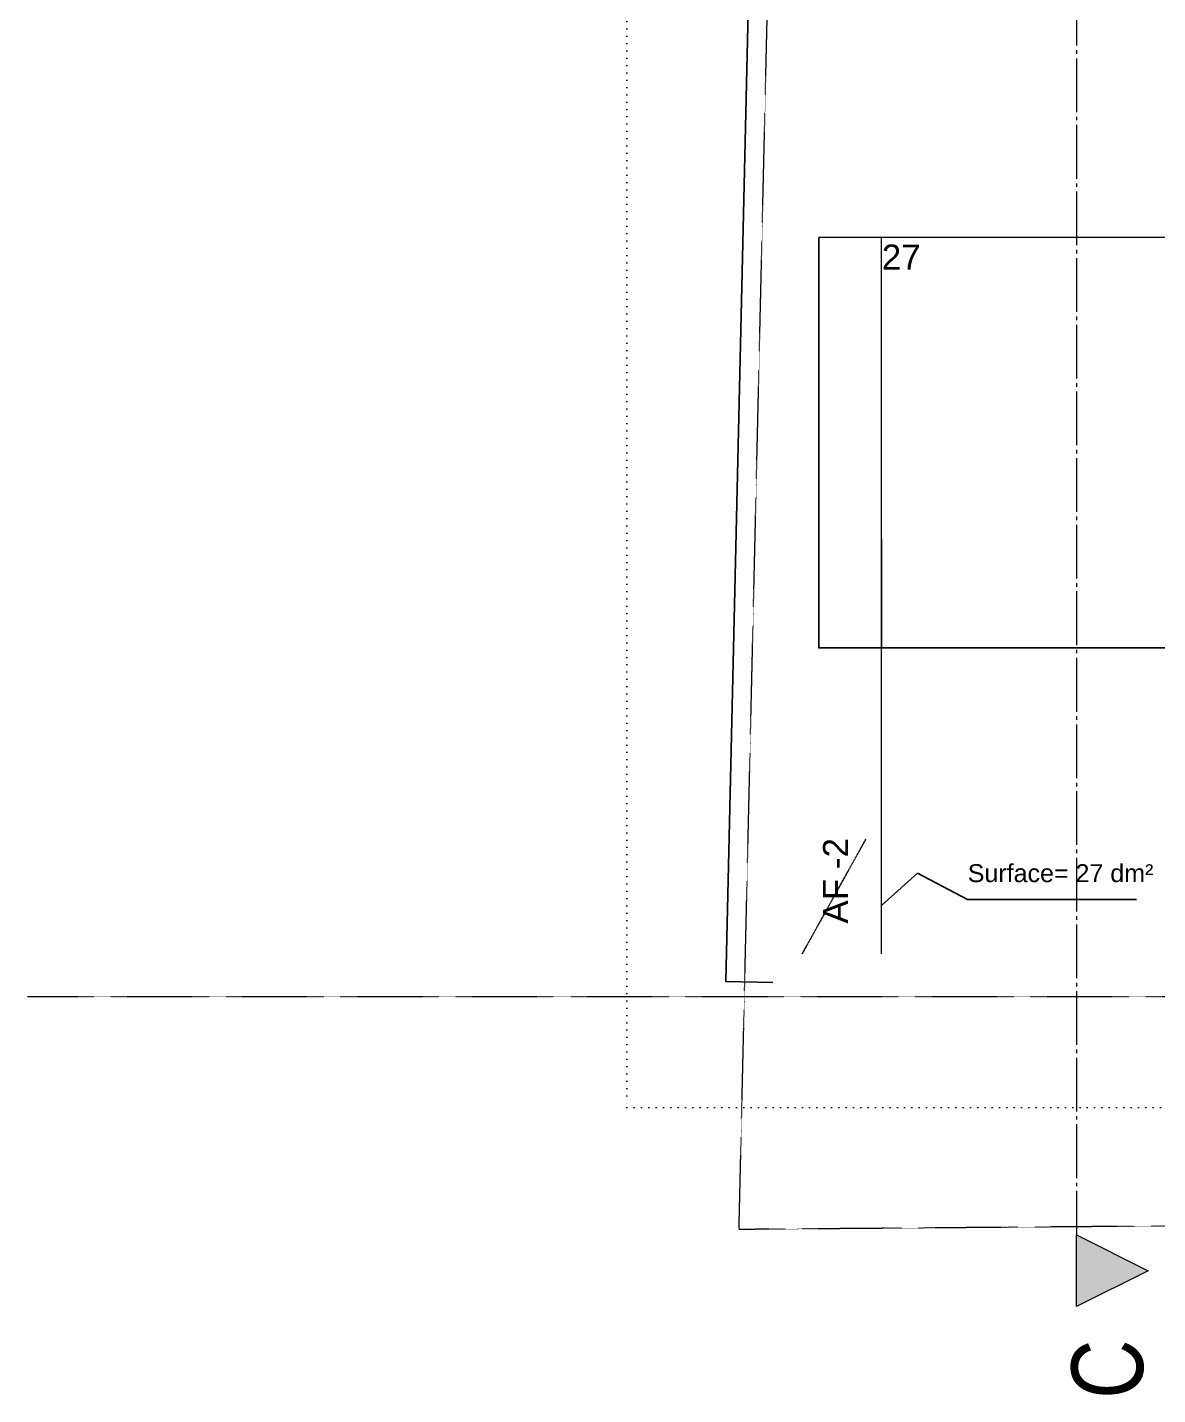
# Model space of a CAD drawing. Header units: centimetres. Extents: x 26018 to 82487, y -36363 to -12761.
# Drawn here: x 50788 to 51577, y -15555 to -14601 of the extents above; entities that cross this region are included whole.
import ezdxf

# ---------------------------------------------------------------- set-up
doc = ezdxf.new("R2010")
doc.units = ezdxf.units.CM
doc.header["$LTSCALE"] = 0.5
for name, pattern in [('Mixte 15', [0.93, 0.75, -0.065, 0.05, -0.065]), ('Mixte 8_2 tirets', [0.695, 0.4, -0.065, 0.05, -0.065, 0.05, -0.065]), ('Pointillé 1_5', [0.125, 0.075, -0.05]), ('Points 2', [0.1, 0, -0.1])]:
    doc.linetypes.add(name, pattern=pattern)
doc.layers.get('0').update_dxf_attribs({"linetype": 'CONTINUOUS'})
doc.layers.get('DEFPOINTS').update_dxf_attribs({"linetype": 'CONTINUOUS'})
for name, color, linetype in [('1  Hachures', 7, 'CONTINUOUS'), ('6 COMPL 2D', 7, 'CONTINUOUS'), ('6 Compl 2D 2 Détails', 7, 'CONTINUOUS'), ('6 Traits de Coupes', 7, 'CONTINUOUS'), ('7 ABORDS', 7, 'CONTINUOUS'), ('8  TEXTES', 7, 'CONTINUOUS'), ('9  COTATIONS', 7, 'CONTINUOUS')]:
    doc.layers.add(name, color=color, linetype=linetype)
doc.styles.get("Standard").update_dxf_attribs({"font": 'arial.ttf'})
doc.styles.add('STYLE_GENERE_1', font='')
doc.styles.add('STYLE_GENERE_2', font='')
doc.styles.add('STYLE_GENERE_3', font='')
doc.styles.get('STYLE_GENERE_1').set_extended_font_data('Arial Occidental')
doc.styles.get('STYLE_GENERE_2').set_extended_font_data('Univers LT 57 Condensed')
doc.styles.get('STYLE_GENERE_3').set_extended_font_data('Arial Occidental')
doc.dimstyles.new('STYLE_GENERE__1', dxfattribs={"dimtxt": 0.1, "dimasz": 0.095, "dimexe": 0.18, "dimexo": 0, "dimgap": 0.09, "dimtad": 1, "dimtih": 1, "dimtoh": 1, "dimdec": 0, "dimlfac": 100, "dimzin": 0, "dimdsep": 46, "dimtxsty": 'STYLE_GENERE_2', "dimblk": 'ARROWHEAD_7', "dimblk1": 'ARROWHEAD_7', "dimblk2": 'ARROWHEAD_7', "dimcen": 0.09, "dimclrd": 7, "dimclre": 7, "dimclrt": 256, "dimadec": 1, "dimazin": 0, "dimtfac": 1, "dimtdec": 4, "dimtmove": 0, "dimatfit": 3, "dimfxl": 1, "dimtolj": 1, "dimtzin": 0, "dimarcsym": 0})
doc.dimstyles.new('STYLE_GENERE__2', dxfattribs={"dimtxt": 0.1, "dimasz": 0.095, "dimexe": 0.18, "dimexo": 0, "dimgap": 0.09, "dimtad": 1, "dimtih": 1, "dimtoh": 1, "dimdec": 0, "dimlfac": 100, "dimzin": 0, "dimdsep": 46, "dimtxsty": 'STYLE_GENERE_3', "dimblk": 'ARROWHEAD_7', "dimblk1": 'ARROWHEAD_7', "dimblk2": 'ARROWHEAD_7', "dimcen": 0.09, "dimclrd": 7, "dimclre": 7, "dimclrt": 256, "dimadec": 1, "dimazin": 0, "dimtfac": 1, "dimtdec": 4, "dimtmove": 0, "dimatfit": 3, "dimfxl": 1, "dimtolj": 1, "dimtzin": 0, "dimarcsym": 0})
doc.dimstyles.new('STYLE_GENERE__4', dxfattribs={"dimtxt": 0.1, "dimasz": 0.095, "dimexe": 0.18, "dimexo": 0, "dimgap": 0.09, "dimtad": 1, "dimdec": 0, "dimlfac": 100, "dimzin": 0, "dimdsep": 46, "dimtxsty": 'STYLE_GENERE_3', "dimblk": 'ARROWHEAD_7', "dimblk1": 'ARROWHEAD_7', "dimblk2": 'ARROWHEAD_7', "dimcen": 0.09, "dimclrd": 7, "dimclre": 7, "dimclrt": 256, "dimadec": 1, "dimazin": 0, "dimtfac": 1, "dimtdec": 4, "dimtmove": 0, "dimatfit": 3, "dimfxl": 1, "dimtolj": 1, "dimtzin": 0, "dimarcsym": 0})

# ---------------------------------------------------------------- blocks, each defined once
blk = doc.blocks.new('ARROWHEAD_7')
at = {"color": 0, "linetype": 'Continuous', "lineweight": 0}
for p, q in [((0, 0), (-1, 0)), ((-0.25, 0), (0.25, 0)), ((0, -0.25), (0, 0.25))]:
    blk.add_line(p, q, dxfattribs=at)
blk.add_circle((0, 0), 0.25, dxfattribs=at)
blk = doc.blocks.new('*D156')
at = {"layer": '9  COTATIONS', "color": 7, "linetype": 'Continuous', "lineweight": -2, "transparency": 16777216}
for p, q in [((51339.97, -14747.64), (51339.97, -15034.17)), ((51339.97, -14747.64), (51339.97, -15034.17)), ((51339.88, -15033.99), (51339.78, -15033.99)), ((51340.07, -15033.99), (51340.41, -15033.99))]:
    blk.add_line(p, q, dxfattribs=at)
at = {"layer": 'DEFPOINTS', "color": 0, "linetype": 'Continuous', "transparency": 16777216}
for p in [(51339.97, -14747.64), (51339.97, -14747.64), (51339.97, -15033.99)]:
    blk.add_point(p, dxfattribs=at)
at = {"layer": '9  COTATIONS', "color": 7, "linetype": 'Continuous', "lineweight": -2, "transparency": 16777216, "xscale": 0.095, "yscale": 0.095, "zscale": 0.095}
blk.add_blockref('ARROWHEAD_7', (51339.97, -15033.99), dxfattribs=at)
at = {"layer": '9  COTATIONS', "color": 7, "linetype": 'Continuous', "lineweight": -2, "transparency": 16777216, "xscale": 0.095, "yscale": 0.095, "zscale": 0.095, "rotation": 180}
blk.add_blockref('ARROWHEAD_7', (51339.97, -15033.99), dxfattribs=at)
at = {"layer": '9  COTATIONS', "color": 194, "linetype": 'Continuous', "true_color": 0x50009f, "transparency": 16777216, "insert": (51340.28, -15033.85), "char_height": 0.1, "attachment_point": 5, "style": 'STYLE_GENERE_2'}
blk.add_mtext('\\A1;0', dxfattribs=at)
blk = doc.blocks.new('*D157')
at = {"layer": '9  COTATIONS', "color": 7, "linetype": 'Continuous', "lineweight": -2, "transparency": 16777216}
for p, q in [((51339.97, -14747.64), (51339.97, -15034.17)), ((51383.76, -14958.08), (51383.76, -15034.17)), ((51340.07, -15033.99), (51383.66, -15033.99))]:
    blk.add_line(p, q, dxfattribs=at)
at = {"layer": 'DEFPOINTS', "color": 0, "linetype": 'Continuous', "transparency": 16777216}
for p in [(51339.97, -14747.64), (51383.76, -14958.08), (51383.76, -15033.99)]:
    blk.add_point(p, dxfattribs=at)
at = {"layer": '9  COTATIONS', "color": 7, "linetype": 'Continuous', "lineweight": -2, "transparency": 16777216, "xscale": 0.095, "yscale": 0.095, "zscale": 0.095, "rotation": 180}
blk.add_blockref('ARROWHEAD_7', (51339.97, -15033.99), dxfattribs=at)
at = {"layer": '9  COTATIONS', "color": 7, "linetype": 'Continuous', "lineweight": -2, "transparency": 16777216, "xscale": 0.095, "yscale": 0.095, "zscale": 0.095}
blk.add_blockref('ARROWHEAD_7', (51383.76, -15033.99), dxfattribs=at)
at = {"layer": '9  COTATIONS', "color": 194, "linetype": 'Continuous', "true_color": 0x50009f, "transparency": 16777216, "insert": (51361.86, -15033.85), "char_height": 0.1, "attachment_point": 5, "style": 'STYLE_GENERE_2'}
blk.add_mtext('\\A1;4379', dxfattribs=at)
blk = doc.blocks.new('*D158')
at = {"layer": '9  COTATIONS', "color": 7, "linetype": 'Continuous', "lineweight": -2, "transparency": 16777216}
for p, q in [((51633.76, -14950.82), (51633.76, -15034.17)), ((51383.76, -14958.08), (51383.76, -15034.17)), ((51383.85, -15033.99), (51633.66, -15033.99))]:
    blk.add_line(p, q, dxfattribs=at)
at = {"layer": 'DEFPOINTS', "color": 0, "linetype": 'Continuous', "transparency": 16777216}
for p in [(51633.76, -14950.82), (51383.76, -14958.08), (51633.76, -15033.99)]:
    blk.add_point(p, dxfattribs=at)
at = {"layer": '9  COTATIONS', "color": 7, "linetype": 'Continuous', "lineweight": -2, "transparency": 16777216, "xscale": 0.095, "yscale": 0.095, "zscale": 0.095, "rotation": 180}
blk.add_blockref('ARROWHEAD_7', (51383.76, -15033.99), dxfattribs=at)
at = {"layer": '9  COTATIONS', "color": 7, "linetype": 'Continuous', "lineweight": -2, "transparency": 16777216, "xscale": 0.095, "yscale": 0.095, "zscale": 0.095}
blk.add_blockref('ARROWHEAD_7', (51633.76, -15033.99), dxfattribs=at)
at = {"layer": '9  COTATIONS', "color": 194, "linetype": 'Continuous', "true_color": 0x50009f, "transparency": 16777216, "insert": (51508.76, -15033.85), "char_height": 0.1, "attachment_point": 5, "style": 'STYLE_GENERE_2'}
blk.add_mtext('\\A1;25000', dxfattribs=at)
blk = doc.blocks.new('*D189')
at = {"layer": '9  COTATIONS', "color": 7, "linetype": 'Continuous', "lineweight": -2, "transparency": 16777216}
for p, q in [((51311.5, -13694.82), (51293.26, -14480.67)), ((51344.4, -13695.49), (51311.33, -13694.72)), ((51275, -15266.79), (51293.25, -14480.95)), ((51307.89, -15267.65), (51274.82, -15266.88))]:
    blk.add_line(p, q, dxfattribs=at)
at = {"layer": 'DEFPOINTS', "color": 0, "linetype": 'Continuous', "transparency": 16777216}
for p in [(51344.4, -13695.49), (51275, -15266.89), (51307.89, -15267.65)]:
    blk.add_point(p, dxfattribs=at)
at = {"layer": '9  COTATIONS', "color": 7, "linetype": 'Continuous', "lineweight": -2, "transparency": 16777216, "xscale": 0.095, "yscale": 0.095, "zscale": 0.095}
for p, rotation in [((51311.51, -13694.73), 88.66972917960341), ((51275, -15266.89), 268.6697291796035)]:
    blk.add_blockref('ARROWHEAD_7', p, dxfattribs=dict(at, rotation=rotation))
at = {"layer": '9  COTATIONS', "color": 194, "linetype": 'Continuous', "true_color": 0x50009f, "transparency": 16777216, "insert": (51293.25, -14480.81), "char_height": 0.1, "attachment_point": 5, "style": 'STYLE_GENERE_3'}
blk.add_mtext('\\A1;157258', dxfattribs=at)
blk = doc.blocks.new('Plan de coupe_5_2', base_point=(2.7515, 25.6543))
at = {"layer": '1  Hachures', "linetype": 'Continuous', "lineweight": 0, "true_color": 0x828282}
blk.add_hatch(color=8, dxfattribs=at).paths.add_polyline_path([(2.7515, -0.4565), (2.7515, 0.0435), (3.2515, -0.2065)], flags=0)
at = {"layer": '6 Traits de Coupes', "color": 142, "linetype": 'Mixte 15', "lineweight": 0, "true_color": 0x009de0}
blk.add_line((2.7515, 11.9759), (2.7515, 0.0435), dxfattribs=at)
at = {"layer": '6 Traits de Coupes', "color": 8, "linetype": 'Continuous', "lineweight": 0, "true_color": 0x828282}
for p, q in [((2.7515, -0.4565), (2.7515, 0.0435)), ((2.7515, 0.0435), (3.2515, -0.2065)), ((3.2515, -0.2065), (2.7515, -0.4565))]:
    blk.add_line(p, q, dxfattribs=at)
at = {"layer": '6 Traits de Coupes', "color": 8, "linetype": 'Continuous', "lineweight": 0, "true_color": 0x828282, "insert": (3.2229, -1.1002), "char_height": 0.5, "attachment_point": 7, "rotation": 90, "style": 'STYLE_GENERE_2'}
blk.add_mtext('{C}', dxfattribs=at)
blk = doc.blocks.new('Plan de coupe_1_2', base_point=(-0.3864, 19.3552))
at = {"layer": '6 Traits de Coupes', "color": 142, "linetype": 'Points 2', "lineweight": 0, "true_color": 0x009de0}
for p, q in [((-0.3864, 18.3552), (-0.3864, 0.9327)), ((-0.3864, 0.9327), (26.8887, 0.9327))]:
    blk.add_line(p, q, dxfattribs=at)

msp = doc.modelspace()

# ---------------------------------------------------------------- linework, layer by layer
at = {"layer": '6 COMPL 2D', "linetype": 'Pointillé 1_5'}
msp.add_line((51328.36, -15247.649), (51372.757, -15167.649), dxfattribs=at)
at = {"layer": '6 Compl 2D 2 Détails', "color": 18, "linetype": 'Continuous', "lineweight": 0}
for p, q in [((52172.757, -14747.643), (51339.971, -14747.643)), ((51383.757, -15247.633), (51383.757, -14747.633))]:
    msp.add_line(p, q, dxfattribs=at)
at = {"layer": '7 ABORDS', "color": 30, "linetype": 'Mixte 8_2 tirets', "lineweight": 0, "true_color": 0xf5970a, "flags": 128}
msp.add_lwpolyline([(53760.74, -13067.514), (53858.78, -15277.639), (53865.017, -15419.517), (51284.334, -15439.966), (51305.543, -14526.328), (51311.736, -14197.298), (51322.733, -14197.564), (51350.505, -13003.525)], close=True, dxfattribs=at)
msp.add_lwpolyline([(53858.78, -15277.639), (50787.592, -15277.639)], dxfattribs=at)

# ---------------------------------------------------------------- block references
at = {"layer": '6 Traits de Coupes', "color": 142, "lineweight": 0, "true_color": 0x009de0, "xscale": 100, "yscale": 100, "zscale": 100}
for name, p in [('Plan de coupe_5_2', (51519.906, -12882.714)), ('Plan de coupe_1_2', (51206.117, -13512.632))]:
    msp.add_blockref(name, p, dxfattribs=at)

# ---------------------------------------------------------------- texts
at = {"layer": '8  TEXTES', "linetype": 'Continuous', "insert": (51383.967, -14770), "char_height": 17.5, "attachment_point": 7}
msp.add_mtext('{27}', dxfattribs=at)
at = {"layer": '8  TEXTES', "linetype": 'Continuous', "insert": (51360.44, -15226.494), "char_height": 17.5, "attachment_point": 7, "rotation": 90}
msp.add_mtext('{AF -2}', dxfattribs=at)
at = {"layer": '8  TEXTES', "linetype": 'Continuous', "insert": (51443.961, -15191.362), "char_height": 12.5, "width": 127.0859, "attachment_point": 4, "style": 'STYLE_GENERE_1'}
msp.add_mtext('{Surface= 27 dm²}', dxfattribs=at)

# ---------------------------------------------------------------- dimensions: what is measured, and where the dimension line sits
at = {"layer": '9  COTATIONS', "linetype": 'Continuous'}
dim = msp.add_linear_dim(base=(51274.998, -15266.885), p1=(51344.398, -13695.493), p2=(51307.89, -15267.649), angle=268.669729, dimstyle='STYLE_GENERE__2', dxfattribs=at)
dim.commit()
dim.dimension.update_dxf_attribs({"geometry": '*D189', "text_midpoint": (51293.253, -14480.807)})
for base, p1, p2, picture, middle in [((51339.970728674, -15033.988694103), (51339.970728674, -14747.642863443), (51339.970728674, -14747.642863443), '*D156', (51340.284062007, -15033.848694103)), ((51383.757, -15033.989), (51339.971, -14747.643), (51383.757, -14958.076), '*D157', (51361.864, -15033.849)), ((51633.757, -15033.989), (51383.757, -14958.076), (51633.757, -14950.816), '*D158', (51508.757, -15033.849))]:
    dim = msp.add_linear_dim(base=base, p1=p1, p2=p2, dimstyle='STYLE_GENERE__1', dxfattribs=at)
    dim.commit()
    dim.dimension.update_dxf_attribs({"geometry": picture, "text_midpoint": middle})

# ---------------------------------------------------------------- leaders
at = {"layer": '8  TEXTES', "linetype": 'Continuous', "annotation_type": 0, "has_hookline": 1, "hookline_direction": 0, "text_width": 117.857}
msp.add_leader([(51383.757, -15213.913), (51408.917, -15191.362), (51443.776, -15209.681), (51443.871, -15209.681)], dimstyle='STYLE_GENERE__4', dxfattribs=at)

doc.saveas('drawing.dxf')
